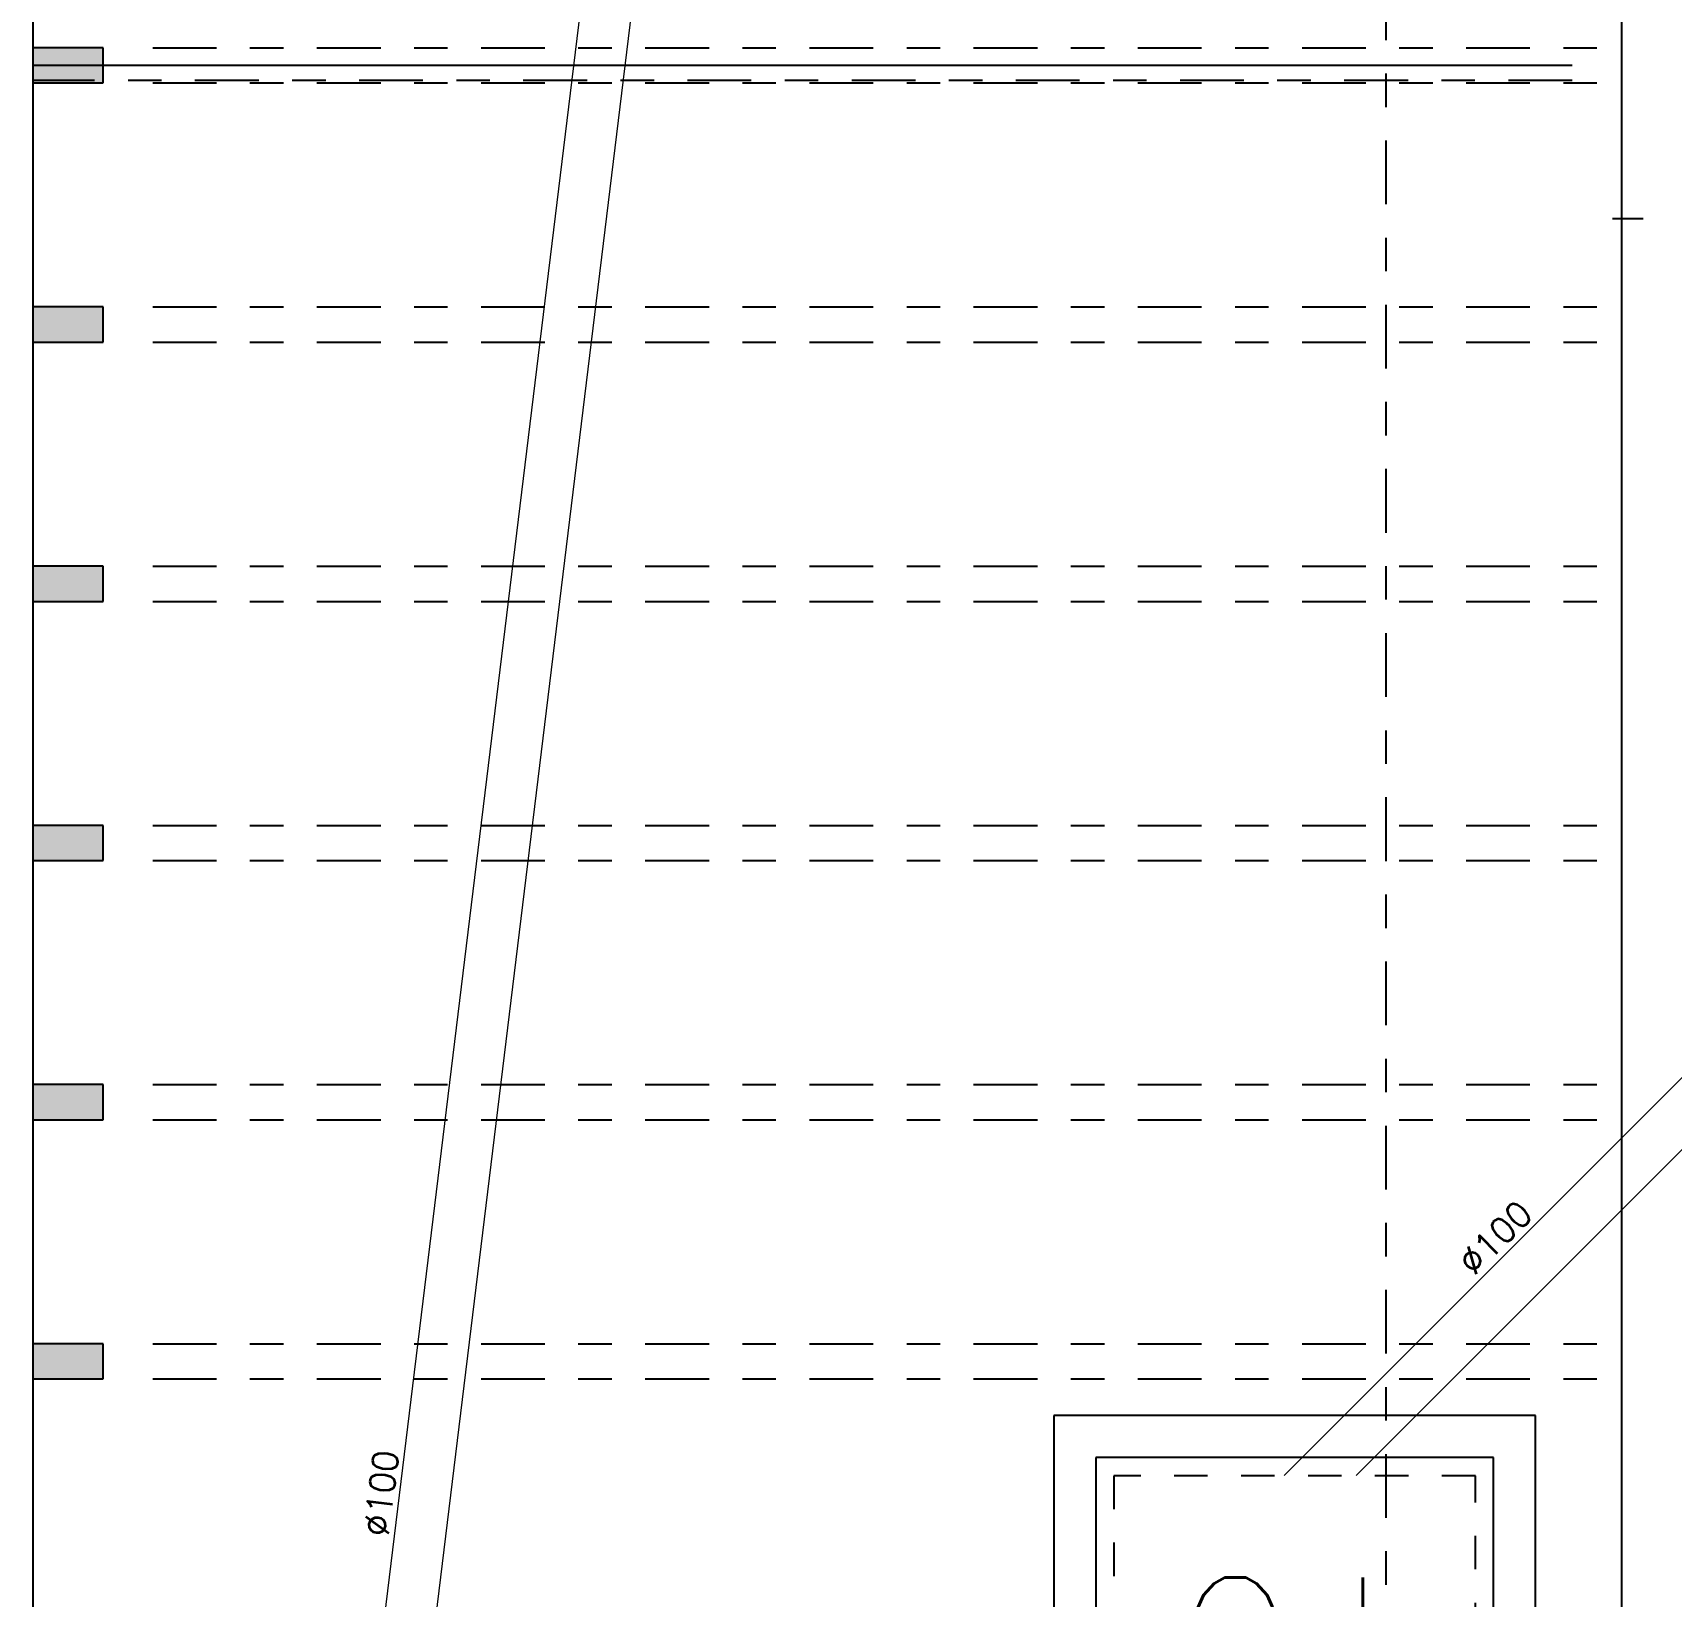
# Model space of a CAD drawing. Header units: millimetres. Extents: x 1573 to 2177, y 1587 to 1932.
# Drawn here: x 1890.929 to 1895.824, y 1918.274 to 1922.945 of the extents above; entities that cross this region are included whole.
import ezdxf
from ezdxf.enums import TextEntityAlignment as Align

# ---------------------------------------------------------------- set-up
doc = ezdxf.new("R2010")
doc.units = ezdxf.units.MM
doc.header["$LTSCALE"] = 0.03
doc.linetypes.add('DASHDOT', pattern=[25.4, 12.7, -6.35, 0, -6.35])
doc.linetypes.add('HIDDEN', pattern=[9.525, 6.35, -3.175])
for name, color, linetype in [('-HIDRO', 8, 'Continuous'), ('HIDROGRAFIA', 4, 'Continuous'), ('Texto-Tubos', 7, 'Continuous')]:
    doc.layers.add(name, color=color, linetype=linetype)
doc.layers.add('TigreCad', color=2, linetype='Continuous', lineweight=13)
doc.styles.add('R80', font='simplex.shx', dxfattribs={"height": 12})
doc.styles.add('TCTUBOS-TXT', font='txt.shx')

# ---------------------------------------------------------------- blocks, each defined once
blk = doc.blocks.new('inp_cx')
for p, q in [((40, 40), (-40, 40)), ((-40, 40), (-40, -40)), ((40, -40), (40, 40)), ((-40, -40), (40, -40))]:
    blk.add_line(p, q)
at = {"color": 1, "linetype": 'Continuous', "ltscale": 0.5}
for p, q in [((33, 33), (-33, 33)), ((-33, 33), (-33, -33)), ((33, -33), (33, 33)), ((-33, -33), (33, -33))]:
    blk.add_line(p, q, dxfattribs=at)
at = {"color": 1, "linetype": 'HIDDEN', "ltscale": 0.5}
for p, q in [((30, 30), (-30, 30)), ((-30, 30), (-30, -30)), ((30, -30), (30, 30)), ((-30, -30), (30, -30))]:
    blk.add_line(p, q, dxfattribs=at)
at = {"style": 'R80'}
blk.add_text('C.I.', height=20.592, dxfattribs=at).set_placement((-19.56, -7.5))

msp = doc.modelspace()

# ---------------------------------------------------------------- hatches: boundary and pattern name
at = {"layer": '-HIDRO'}
h = msp.add_hatch(color=256, dxfattribs=at)
h.dxf.hatch_style = 1
h.paths.add_polyline_path([(1890.9293, 1922.7947), (1891.1392, 1922.7947), (1891.1392, 1922.8996), (1890.9293, 1922.8996)])
h = msp.add_hatch(color=256, dxfattribs=at)
h.dxf.hatch_style = 1
h.paths.add_polyline_path([(1890.9293, 1922.0203), (1891.1392, 1922.0203), (1891.1392, 1922.1253), (1890.9293, 1922.1253)])
h = msp.add_hatch(color=256, dxfattribs=at)
h.dxf.hatch_style = 1
h.paths.add_polyline_path([(1890.9293, 1921.2459), (1891.1392, 1921.2459), (1891.1392, 1921.3509), (1890.9293, 1921.3509)])
h = msp.add_hatch(color=256, dxfattribs=at)
h.dxf.hatch_style = 1
h.paths.add_polyline_path([(1890.9293, 1920.4716), (1891.1392, 1920.4716), (1891.1392, 1920.5766), (1890.9293, 1920.5766)])
h = msp.add_hatch(color=256, dxfattribs=at)
h.dxf.hatch_style = 1
h.paths.add_polyline_path([(1890.9293, 1919.6972), (1891.1392, 1919.6972), (1891.1392, 1919.8022), (1890.9293, 1919.8022)])
h = msp.add_hatch(color=256, dxfattribs=at)
h.dxf.hatch_style = 1
h.paths.add_polyline_path([(1890.9293, 1918.9229), (1891.1392, 1918.9229), (1891.1392, 1919.0278), (1890.9293, 1919.0278)])

# ---------------------------------------------------------------- linework, layer by layer
for p, q in [((1890.9293, 1928.7343), (1890.9293, 1894.8495)), ((1895.6768, 1918.1536), (1895.6768, 1922.9971)), ((1891.1392, 1922.8996), (1890.9293, 1922.8996)), ((1890.9293, 1922.8996), (1890.9293, 1922.7947)), ((1891.1392, 1922.7947), (1891.1392, 1922.8996)), ((1895.5283, 1922.8471), (1890.9293, 1922.8471)), ((1890.9293, 1922.7947), (1891.1392, 1922.7947)), ((1895.7399, 1922.3888), (1895.6482, 1922.3888)), ((1895.6482, 1922.3888), (1895.6482, 1922.3888)), ((1891.1392, 1922.1253), (1890.9293, 1922.1253)), ((1890.9293, 1922.1253), (1890.9293, 1922.0203)), ((1891.1392, 1922.0203), (1891.1392, 1922.1253)), ((1890.9293, 1922.0203), (1891.1392, 1922.0203)), ((1891.1392, 1921.3509), (1890.9293, 1921.3509)), ((1890.9293, 1921.3509), (1890.9293, 1921.2459)), ((1891.1392, 1921.2459), (1891.1392, 1921.3509)), ((1890.9293, 1921.2459), (1891.1392, 1921.2459)), ((1891.1392, 1920.5766), (1890.9293, 1920.5766)), ((1890.9293, 1920.5766), (1890.9293, 1920.4716)), ((1891.1392, 1920.4716), (1891.1392, 1920.5766)), ((1890.9293, 1920.4716), (1891.1392, 1920.4716)), ((1891.1392, 1919.8022), (1890.9293, 1919.8022)), ((1890.9293, 1919.8022), (1890.9293, 1919.6972)), ((1891.1392, 1919.6972), (1891.1392, 1919.8022)), ((1890.9293, 1919.6972), (1891.1392, 1919.6972)), ((1891.1392, 1919.0278), (1890.9293, 1919.0278)), ((1890.9293, 1919.0278), (1890.9293, 1918.9229)), ((1891.1392, 1918.9229), (1891.1392, 1919.0278)), ((1890.9293, 1918.9229), (1891.1392, 1918.9229))]:
    msp.add_line(p, q, dxfattribs=at)
at = {"layer": '-HIDRO', "linetype": 'DASHDOT', "ltscale": 0.5}
for p, q in [((1894.972, 1912.1315), (1894.972, 1924.6766)), ((1891.2876, 1922.8996), (1895.6768, 1922.8996)), ((1895.5283, 1922.8022), (1890.9293, 1922.8022)), ((1891.2876, 1922.7947), (1895.6768, 1922.7947)), ((1891.2876, 1922.1253), (1895.6768, 1922.1253)), ((1891.2876, 1922.0203), (1895.6768, 1922.0203)), ((1891.2876, 1921.3509), (1895.6768, 1921.3509)), ((1891.2876, 1921.2459), (1895.6768, 1921.2459)), ((1891.2876, 1920.5766), (1895.6768, 1920.5766)), ((1891.2876, 1920.4716), (1895.6768, 1920.4716)), ((1891.2876, 1919.8022), (1895.6768, 1919.8022)), ((1891.2876, 1919.6972), (1895.6768, 1919.6972)), ((1891.2876, 1919.0278), (1895.6768, 1919.0278)), ((1891.2876, 1918.9229), (1895.6768, 1918.9229))]:
    msp.add_line(p, q, dxfattribs=at)
at = {"layer": 'TigreCad', "ltscale": 100}
for p, q in [((1892.6093, 1923.3802), (1891.431, 1913.7176)), ((1892.7606, 1923.3617), (1891.5823, 1913.6992)), ((1897.4979, 1921.4667), (1894.6676, 1918.6339)), ((1897.6057, 1921.359), (1894.883, 1918.6339))]:
    msp.add_line(p, q, dxfattribs=at)

# ---------------------------------------------------------------- block references
at = {"layer": 'HIDROGRAFIA', "xscale": 0.01799593755393922, "yscale": 0.01799593755339364, "zscale": 0.0179959375535464}
msp.add_blockref('inp_cx', (1894.6992, 1918.094), dxfattribs=at)

# ---------------------------------------------------------------- texts
at = {"layer": 'Texto-Tubos', "ltscale": 100, "style": 'TCTUBOS-TXT'}
for rotation, p in [(45.0255, (1895.325, 1919.3185)), (83.0471, (1892.0074, 1918.5772))]:
    msp.add_text('%%C100', height=0.075, rotation=rotation, dxfattribs=at).set_placement(p, align=Align.CENTER)

doc.saveas('drawing.dxf')
